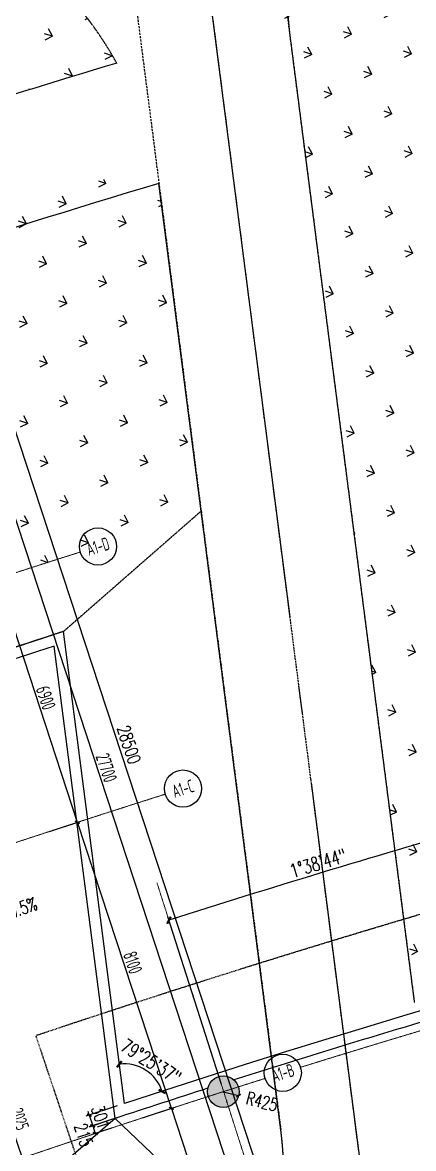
# Model space of a CAD drawing. Header units: millimetres. Extents: x -167 to 12027559, y -6694179 to 6449.
# Drawn here: x 11683999 to 11694520, y -6416026 to -6385738 of the extents above; entities that cross this region are included whole.
import ezdxf
from ezdxf.enums import TextEntityAlignment as Align

# ---------------------------------------------------------------- set-up
doc = ezdxf.new("R2010")
doc.units = ezdxf.units.MM
doc.header["$LTSCALE"] = 10
for name, pattern in [('A1-RG-AXIS$0$CENTER', [50.8, 31.75, -6.35, 6.35, -6.35]), ('A1-RI-F1$0$442 Site - Ground$0$HIDDEN2', [0.1875, 0.125, -0.0625]), ('A1-RI-F1$0$CENTER2', [1.125, 0.75, -0.125, 0.125, -0.125]), ('A1-RI-F1$0$HIDDEN', [0.375, 0.25, -0.125]), ('A1-RI-F1$0$SJX', [9, 6, -3]), ('A1-RI-F1$0$ZXX0', [15, 10, -2.5, 0, -2.5]), ('A1-RI-F1$0$ZXX1000', [18, 15, -1.25, 0.5, -1.25])]:
    doc.linetypes.add(name, pattern=pattern)
for name, color, linetype in [('A1-RD-1F$0$A-DIMS-1：100', 1, 'Continuous'), ('A1-RG-AXIS$0$A-COLU-HATH', 8, 'Continuous'), ('A1-RG-AXIS$0$A-COLUMN', 7, 'Continuous'), ('A1-RG-AXIS$0$A-DETL-PEN0', 247, 'Continuous'), ('A1-RG-AXIS$0$A-DIMS-100', 1, 'Continuous'), ('A1-RG-AXIS$0$A-SYMB-NAME', 13, 'Continuous'), ('A1-RG-AXIS$0$A2-RG-AXIS-150$0$A-DIMS-100', 1, 'Continuous'), ('A1-RI-F1$0$442 Site - clean$0$mry-green area hatch', 76, 'Continuous'), ('A1-RI-F1$0$442 Site - clean$0$mry-roads', 2, 'Continuous'), ('A1-RI-F1$0$442 Site - Ground$0$mry-overhead', 253, 'A1-RI-F1$0$442 Site - Ground$0$HIDDEN2'), ('A1-RI-F1$0$A-DIMS-1：100', 1, 'Continuous'), ('A1-RI-F1$0$A-EVAC1', 5, 'Continuous'), ('A1-RI-F1$0$A-STRS-TREA', 50, 'Continuous'), ('A1-RI-F1$0$A-SYMB-NAME', 4, 'Continuous'), ('A1-RI-F1$0$A-SYMB-STRS', 1, 'Continuous'), ('A1-RI-F1$0$A2-RG-AXIS-150$0$A-DIMS-100', 1, 'Continuous'), ('A1-RI-F1$0$G-ACCS', 7, 'Continuous'), ('A1-RI-F1$0$道路中线_KY2', 7, 'Continuous'), ('A1-RI-F1$0$道路中线_中科路', 7, 'Continuous'), ('A1-RI-F1$0$道路中线_内部道路', 3, 'A1-RI-F1$0$CENTER2')]:
    doc.layers.add(name, color=color, linetype=linetype)
doc.layers.add('A1-RG-AXIS$0$A-GRID', color=1, linetype='A1-RG-AXIS$0$CENTER', lineweight=9)
doc.layers.add('A1-RI-F1$0$车行道边线', color=5, linetype='A1-RI-F1$0$SJX', lineweight=40)
doc.styles.add('A1-RD-1F$0$XD2008', font='xd-hzs.shx', dxfattribs={"width": 0.7, "bigfont": 'xd-hztxt.shx'})
doc.styles.add('A1-RG-AXIS$0$A1-RG-AXIS$0$XD2008', font='xd-hzs.shx', dxfattribs={"width": 0.7, "bigfont": 'xd-hztxt.shx'})
doc.styles.add('A1-RG-AXIS$0$A2-RG-AXIS-150$0$XD2008', font='romans.shx', dxfattribs={"width": 0.7})
doc.styles.add('A1-RG-AXIS$0$XD2008', font='xd-hzs.shx', dxfattribs={"width": 0.7, "bigfont": 'xd-hztxt.shx'})
doc.styles.add('A1-RI-F1$0$A2-RG-AXIS-150$0$XD2008', font='romans.shx', dxfattribs={"width": 0.7})
doc.styles.add('A1-RI-F1$0$XD2008', font='txt.shx', dxfattribs={"width": 0.7, "bigfont": 'xd-hztxt.shx'})
doc.dimstyles.new('A1-RD-1F$0$XD100$0', dxfattribs={"dimscale": 100, "dimtxt": 3.5, "dimasz": 2, "dimexe": 1, "dimexo": 2, "dimgap": 1, "dimtad": 1, "dimdec": 0, "dimdsep": 46, "dimtxsty": 'A1-RD-1F$0$XD2008', "dimblk": 'A1-RD-1F$0$_ArchTick', "dimblk1": 'A1-RD-1F$0$_ArchTick', "dimblk2": 'A1-RD-1F$0$_ArchTick', "dimsah": 1, "dimcen": 2.5, "dimclrd": 1, "dimclre": 1, "dimclrt": 4, "dimaunit": 1, "dimadec": 0, "dimazin": 0, "dimtfac": 1, "dimtdec": 0, "dimtix": 1, "dimtmove": 2, "dimatfit": 3, "dimfxl": 0, "dimtolj": 1, "dimtzin": 0, "dimarcsym": 0})
doc.dimstyles.new('A1-RG-AXIS$0$A2-RG-AXIS-150$0$XD100', dxfattribs={"dimscale": 100, "dimtxt": 5.5, "dimasz": 1.5, "dimexe": 1, "dimexo": 2, "dimgap": 0.5, "dimtad": 1, "dimdec": 0, "dimdsep": 46, "dimtxsty": 'A1-RG-AXIS$0$A2-RG-AXIS-150$0$XD2008', "dimblk": 'A1-RG-AXIS$0$A2-RG-AXIS-150$0$_ArchTick', "dimcen": 2.5, "dimclrt": 4, "dimaunit": 1, "dimadec": 3, "dimazin": 0, "dimtfac": 1, "dimtdec": 0, "dimtix": 1, "dimtmove": 0, "dimatfit": 3, "dimfxl": 0, "dimtolj": 1, "dimtzin": 0, "dimarcsym": 0})
doc.dimstyles.new('A1-RG-AXIS$0$XD100$0', dxfattribs={"dimscale": 100, "dimtxt": 5.5, "dimasz": 1, "dimexe": 1, "dimexo": 2, "dimgap": 0.5, "dimtad": 1, "dimdec": 0, "dimdsep": 46, "dimtxsty": 'A1-RG-AXIS$0$XD2008', "dimblk": 'A1-RG-AXIS$0$_ArchTick', "dimblk1": 'A1-RG-AXIS$0$_ArchTick', "dimblk2": 'A1-RG-AXIS$0$_ArchTick', "dimsah": 1, "dimcen": 2.5, "dimclrt": 4, "dimazin": 0, "dimtfac": 1, "dimtdec": 0, "dimtix": 1, "dimtmove": 0, "dimatfit": 3, "dimfxl": 0, "dimtolj": 1, "dimtzin": 0, "dimarcsym": 0})
doc.dimstyles.new('A1-RI-F1$0$A2-RG-AXIS-150$0$XD100', dxfattribs={"dimscale": 100, "dimtxt": 5.5, "dimasz": 1.5, "dimexe": 1, "dimexo": 2, "dimgap": 0.5, "dimtad": 1, "dimdec": 0, "dimdsep": 46, "dimtxsty": 'A1-RI-F1$0$A2-RG-AXIS-150$0$XD2008', "dimblk": 'A1-RI-F1$0$A2-RG-AXIS-150$0$_ArchTick', "dimcen": 2.5, "dimclrt": 4, "dimaunit": 1, "dimadec": 3, "dimazin": 0, "dimtfac": 1, "dimtdec": 0, "dimtix": 1, "dimtmove": 0, "dimatfit": 3, "dimfxl": 0, "dimtolj": 1, "dimtzin": 0, "dimarcsym": 0})
doc.dimstyles.new('A1-RI-F1$0$XD100', dxfattribs={"dimscale": 100, "dimtxt": 3.5, "dimasz": 1, "dimexe": 1, "dimexo": 2, "dimgap": 1, "dimtad": 1, "dimdec": 0, "dimdsep": 46, "dimtxsty": 'A1-RI-F1$0$XD2008', "dimblk": 'A1-RI-F1$0$_ArchTick', "dimcen": 2.5, "dimclrd": 1, "dimclre": 1, "dimclrt": 4, "dimaunit": 1, "dimadec": 0, "dimazin": 0, "dimtfac": 1, "dimtdec": 0, "dimtix": 1, "dimtmove": 2, "dimatfit": 3, "dimfxl": 0, "dimtolj": 1, "dimtzin": 0, "dimarcsym": 0})
doc.dimstyles.new('A1-RI-F1$0$XD100$0', dxfattribs={"dimscale": 100, "dimtxt": 3.5, "dimasz": 2, "dimexe": 1, "dimexo": 2, "dimgap": 1, "dimtad": 1, "dimdec": 0, "dimdsep": 46, "dimtxsty": 'A1-RI-F1$0$XD2008', "dimblk1": 'A1-RI-F1$0$_ArchTick', "dimblk2": 'A1-RI-F1$0$_ArchTick', "dimsah": 1, "dimcen": 2.5, "dimclrd": 1, "dimclre": 1, "dimclrt": 4, "dimaunit": 1, "dimadec": 0, "dimazin": 0, "dimtfac": 1, "dimtdec": 0, "dimtix": 1, "dimtmove": 2, "dimatfit": 3, "dimfxl": 0, "dimtolj": 1, "dimtzin": 0, "dimarcsym": 0})
pattern_1 = [(161.94682, (-11520186.1, 6499236.26), (-1069.71302, -543.795965), [225, -1472.05628]), (116.94682, (-11520186.1, 6499236.3), (-1069.71302, -543.79596), [225, -975]), (206.94682, (-11520186.1, 6499236.3), (543.79596, -1069.71302), [225, -975])]

# ---------------------------------------------------------------- blocks, each defined once
blk = doc.blocks.new('A1-RG-AXIS$0$_ArchTick')
at = {"color": 0, "linetype": 'ByBlock', "const_width": 0.4}
blk.add_lwpolyline([(-0.5, -0.5), (0.5, 0.5)], dxfattribs=at)
blk = doc.blocks.new('*D683')
at = {"layer": 'A1-RG-AXIS$0$A-DIMS-100', "color": 0, "lineweight": -2}
for p, q in [((11680096, -6393230), (11681807, -6392668)), ((11690356, -6419016), (11681712, -6392699)), ((11688740, -6419547), (11690451, -6418985))]:
    blk.add_line(p, q, dxfattribs=at)
at = {"layer": 'Defpoints', "color": 0}
for p in [(11681712, -6392699), (11679906, -6393293), (11688550, -6419609)]:
    blk.add_point(p, dxfattribs=at)
at = {"layer": 'A1-RG-AXIS$0$A-DIMS-100', "color": 0, "lineweight": -2, "xscale": 100, "yscale": 100, "zscale": 100}
for p, rotation in [((11681712, -6392699), 108.182712823025), ((11690356, -6419016), 288.182712823025)]:
    blk.add_blockref('A1-RG-AXIS$0$_ArchTick', p, dxfattribs=dict(at, rotation=rotation))
at = {"layer": 'A1-RG-AXIS$0$A-DIMS-100', "color": 4, "insert": (11686260, -6405784), "char_height": 375, "attachment_point": 5, "rotation": 288.1827, "style": 'A1-RG-AXIS$0$XD2008'}
blk.add_mtext('\\A1;27700', dxfattribs=at)
blk = doc.blocks.new('*D684')
at = {"layer": 'A1-RG-AXIS$0$A-DIMS-100', "color": 0, "lineweight": -2}
for p, q in [((11683172, -6400747), (11683229, -6400729)), ((11685477, -6407253), (11683324, -6400698)), ((11685305, -6407309), (11685382, -6407284))]:
    blk.add_line(p, q, dxfattribs=at)
at = {"layer": 'Defpoints', "color": 0}
for p in [(11683324, -6400698), (11683362, -6400685), (11685495, -6407247)]:
    blk.add_point(p, dxfattribs=at)
at = {"layer": 'A1-RG-AXIS$0$A-DIMS-100', "color": 0, "lineweight": -2, "xscale": 100, "yscale": 100, "zscale": 100}
for p, rotation in [((11683324, -6400698), 108.1827128230255), ((11685477, -6407253), 288.1827128230256)]:
    blk.add_blockref('A1-RG-AXIS$0$_ArchTick', p, dxfattribs=dict(at, rotation=rotation))
at = {"layer": 'A1-RG-AXIS$0$A-DIMS-100', "color": 4, "insert": (11684626, -6403901), "char_height": 375, "attachment_point": 5, "rotation": 288.1827, "style": 'A1-RG-AXIS$0$XD2008'}
blk.add_mtext('\\A1;6900', dxfattribs=at)
blk = doc.blocks.new('*D685')
at = {"layer": 'A1-RG-AXIS$0$A-DIMS-100', "color": 0, "lineweight": -2}
for p, q in [((11684723, -6407499), (11685571, -6407220)), ((11688005, -6414946), (11685476, -6407251)), ((11687252, -6415194), (11688100, -6414915))]:
    blk.add_line(p, q, dxfattribs=at)
at = {"layer": 'Defpoints', "color": 0}
for p in [(11685476, -6407251), (11684533, -6407561), (11687062, -6415256)]:
    blk.add_point(p, dxfattribs=at)
at = {"layer": 'A1-RG-AXIS$0$A-DIMS-100', "color": 0, "lineweight": -2, "xscale": 100, "yscale": 100, "zscale": 100}
for p, rotation in [((11685476, -6407251), 108.1934151448586), ((11688005, -6414946), 288.1934151448585)]:
    blk.add_blockref('A1-RG-AXIS$0$_ArchTick', p, dxfattribs=dict(at, rotation=rotation))
at = {"layer": 'A1-RG-AXIS$0$A-DIMS-100', "color": 4, "insert": (11686966, -6411025), "char_height": 375, "attachment_point": 5, "rotation": 288.1934, "style": 'A1-RG-AXIS$0$XD2008'}
blk.add_mtext('\\A1;8100', dxfattribs=at)
blk = doc.blocks.new('*D700')
at = {"layer": 'A1-RG-AXIS$0$A-DIMS-100', "color": 0, "lineweight": -2}
for p, q in [((11687442, -6415132), (11688101, -6414916)), ((11688005, -6414947), (11689439, -6419318)), ((11688876, -6419503), (11689534, -6419287))]:
    blk.add_line(p, q, dxfattribs=at)
at = {"layer": 'Defpoints', "color": 0}
for p in [(11687252, -6415194), (11688686, -6419565), (11689439, -6419318)]:
    blk.add_point(p, dxfattribs=at)
at = {"layer": 'A1-RG-AXIS$0$A-DIMS-100', "color": 0, "lineweight": -2, "xscale": 100, "yscale": 100, "zscale": 100}
for p, rotation in [((11688005, -6414947), 108.1543853283377), ((11689439, -6419318), 288.1543853283377)]:
    blk.add_blockref('A1-RG-AXIS$0$_ArchTick', p, dxfattribs=dict(at, rotation=rotation))
at = {"layer": 'A1-RG-AXIS$0$A-DIMS-100', "color": 4, "insert": (11688948, -6417058), "char_height": 375, "attachment_point": 5, "rotation": 288.1544, "style": 'A1-RG-AXIS$0$XD2008'}
blk.add_mtext('\\A1;4600', dxfattribs=at)
blk = doc.blocks.new('A1-RG-AXIS$0$A2-RG-AXIS-150$0$_ArchTick')
at = {"color": 0, "linetype": 'ByBlock', "const_width": 0.4}
blk.add_lwpolyline([(-0.5, -0.5), (0.5, 0.5)], dxfattribs=at)
blk = doc.blocks.new('*D757')
at = {"layer": 'A1-RG-AXIS$0$A2-RG-AXIS-150$0$A-DIMS-100', "color": 0, "lineweight": -2, "ltscale": 3}
for p, q in [((11697423, -6411854), (11696112, -6407301)), ((11689350, -6414305), (11687909, -6409792))]:
    blk.add_line(p, q, dxfattribs=at)
blk.add_arc((11778730, -6694179), 298438, 106.06589, 107.71131, dxfattribs=at)
at = {"layer": 'Defpoints', "color": 0, "ltscale": 3}
for p in [(11693399, -6408201), (11697479, -6412046), (11689411, -6414495), (11778730, -6694179)]:
    blk.add_point(p, dxfattribs=at)
at = {"layer": 'A1-RG-AXIS$0$A2-RG-AXIS-150$0$A-DIMS-100', "color": 0, "lineweight": -2, "ltscale": 3, "xscale": 150, "yscale": 150, "zscale": 150}
for p, rotation in [((11696140, -6407397), 16.06589323007349), ((11687939, -6409887), 197.7113142222303)]:
    blk.add_blockref('A1-RG-AXIS$0$A2-RG-AXIS-150$0$_ArchTick', p, dxfattribs=dict(at, rotation=rotation))
at = {"layer": 'A1-RG-AXIS$0$A2-RG-AXIS-150$0$A-DIMS-100', "color": 4, "ltscale": 3, "insert": (11691951, -6408351), "char_height": 375, "attachment_point": 5, "rotation": 16.8886, "style": 'A1-RG-AXIS$0$A2-RG-AXIS-150$0$XD2008'}
blk.add_mtext('\\A1;1°38\'44"', dxfattribs=at)
blk = doc.blocks.new('A1-RG-AXIS$0$A1zhouhao')
at = {"color": 13}
blk.add_circle((11937809, -6402822), 500, dxfattribs=at)
at = {"style": 'A1-RG-AXIS$0$A1-RG-AXIS$0$XD2008', "width": 0.7}
blk.add_attdef('GRID', text='', height=500, dxfattribs=at).set_placement((11937809, -6402822), align=Align.MIDDLE)
blk = doc.blocks.new('A1-RI-F1$0$_ArchTick')
at = {"color": 0, "linetype": 'ByBlock', "const_width": 0.4}
blk.add_lwpolyline([(-0.5, -0.5), (0.5, 0.5)], dxfattribs=at)
blk = doc.blocks.new('*D133')
at = {"layer": 'A1-RI-F1$0$A-DIMS-1：100', "color": 1, "linetype": 'ByBlock', "lineweight": -2}
for p, q in [((11679737, -6392507), (11682247, -6391681)), ((11682152, -6391712), (11691055, -6418786)), ((11688640, -6419580), (11691150, -6418754))]:
    blk.add_line(p, q, dxfattribs=at)
at = {"layer": 'Defpoints', "color": 0, "linetype": 'ByBlock'}
for p in [(11679547, -6392569), (11691055, -6418786), (11688450, -6419642)]:
    blk.add_point(p, dxfattribs=at)
at = {"layer": 'A1-RI-F1$0$A-DIMS-1：100', "color": 1, "linetype": 'ByBlock', "lineweight": -2, "xscale": 100, "yscale": 100, "zscale": 100}
for p, rotation in [((11682152, -6391712), 108.2035673494226), ((11691055, -6418786), 288.2035673494226)]:
    blk.add_blockref('A1-RI-F1$0$_ArchTick', p, dxfattribs=dict(at, rotation=rotation))
at = {"layer": 'A1-RI-F1$0$A-DIMS-1：100', "color": 4, "linetype": 'ByBlock', "insert": (11686865, -6405163), "char_height": 350, "attachment_point": 5, "rotation": 288.2036, "style": 'A1-RI-F1$0$XD2008'}
blk.add_mtext('\\A1;28500', dxfattribs=at)
blk = doc.blocks.new('A1-RD-1F$0$_ArchTick')
at = {"color": 0, "linetype": 'ByBlock', "const_width": 0.4}
blk.add_lwpolyline([(-0.5, -0.5), (0.5, 0.5)], dxfattribs=at)
blk = doc.blocks.new('*D832')
at = {"layer": 'A1-RD-1F$0$A-DIMS-1：100', "color": 1, "linetype": 'ByBlock', "lineweight": -2}
for p, q in [((11683032, -6414473), (11683432, -6414335)), ((11683995, -6416283), (11683338, -6414368)), ((11683690, -6416388), (11684090, -6416251))]:
    blk.add_line(p, q, dxfattribs=at)
at = {"layer": 'Defpoints', "color": 0, "linetype": 'ByBlock'}
for p in [(11683338, -6414368), (11682843, -6414538), (11683500, -6416453)]:
    blk.add_point(p, dxfattribs=at)
at = {"layer": 'A1-RD-1F$0$A-DIMS-1：100', "color": 1, "linetype": 'ByBlock', "lineweight": -2, "xscale": 100, "yscale": 100, "zscale": 100}
for p, rotation in [((11683338, -6414368), 108.9456767238469), ((11683995, -6416283), 288.9456767238469)]:
    blk.add_blockref('A1-RD-1F$0$_ArchTick', p, dxfattribs=dict(at, rotation=rotation))
at = {"layer": 'A1-RD-1F$0$A-DIMS-1：100', "color": 4, "linetype": 'ByBlock', "insert": (11683926, -6415236), "char_height": 350, "attachment_point": 5, "rotation": 288.9457, "style": 'A1-RD-1F$0$XD2008'}
blk.add_mtext('\\A1;2025', dxfattribs=at)
blk = doc.blocks.new('*D499')
at = {"layer": 'A1-RI-F1$0$A-DIMS-1：100', "color": 1, "linetype": 'ByBlock', "lineweight": -2}
for p, q in [((11686299, -6415282), (11685795, -6415449)), ((11686366, -6415486), (11685863, -6415653)), ((11685890, -6415417), (11685958, -6415621))]:
    blk.add_line(p, q, dxfattribs=at)
at = {"layer": 'Defpoints', "color": 0, "linetype": 'ByBlock'}
for p in [(11686489, -6415219), (11685958, -6415621), (11686556, -6415423)]:
    blk.add_point(p, dxfattribs=at)
at = {"layer": 'A1-RI-F1$0$A-DIMS-1：100', "color": 1, "linetype": 'ByBlock', "lineweight": -2, "xscale": 100, "yscale": 100, "zscale": 100}
for p, rotation in [((11685890, -6415417), 108.2974253357043), ((11685958, -6415621), 288.2974253357043)]:
    blk.add_blockref('A1-RI-F1$0$_ArchTick', p, dxfattribs=dict(at, rotation=rotation))
at = {"layer": 'A1-RI-F1$0$A-DIMS-1：100', "color": 4, "linetype": 'ByBlock', "insert": (11685643, -6415666), "char_height": 350, "attachment_point": 5, "rotation": 288.2974, "style": 'A1-RI-F1$0$XD2008'}
blk.add_mtext('\\A1;215', dxfattribs=at)
blk = doc.blocks.new('*D500')
at = {"layer": 'A1-RI-F1$0$A-DIMS-1：100', "color": 1, "linetype": 'ByBlock', "lineweight": -2}
for p, q in [((11686550, -6414882), (11685701, -6415161)), ((11685796, -6415130), (11685765, -6415035)), ((11686644, -6415168), (11685795, -6415447)), ((11685796, -6415130), (11685890, -6415416)), ((11685890, -6415416), (11685921, -6415511))]:
    blk.add_line(p, q, dxfattribs=at)
at = {"layer": 'Defpoints', "color": 0, "linetype": 'ByBlock'}
for p in [(11686740, -6414820), (11686834, -6415106), (11685890, -6415416)]:
    blk.add_point(p, dxfattribs=at)
at = {"layer": 'A1-RI-F1$0$A-DIMS-1：100', "color": 1, "linetype": 'ByBlock', "lineweight": -2, "xscale": 100, "yscale": 100, "zscale": 100}
for p, rotation in [((11685796, -6415130), 288.1608549490084), ((11685890, -6415416), 108.1608549490084)]:
    blk.add_blockref('A1-RI-F1$0$_ArchTick', p, dxfattribs=dict(at, rotation=rotation))
at = {"layer": 'A1-RI-F1$0$A-DIMS-1：100', "color": 4, "linetype": 'ByBlock', "insert": (11686104, -6415187), "char_height": 350, "attachment_point": 5, "rotation": 288.1609, "style": 'A1-RI-F1$0$XD2008'}
blk.add_mtext('\\A1;301', dxfattribs=at)
blk = doc.blocks.new('A1-RI-F1$0$A2-RG-AXIS-150$0$_ArchTick')
at = {"color": 0, "linetype": 'ByBlock', "const_width": 0.4}
blk.add_lwpolyline([(-0.5, -0.5), (0.5, 0.5)], dxfattribs=at)
blk = doc.blocks.new('*D501')
at = {"layer": 'A1-RI-F1$0$A2-RG-AXIS-150$0$A-DIMS-100', "color": 0, "lineweight": -2, "ltscale": 3}
blk.add_arc((11686740, -6414821), 1069, 17.9102, 97.3373, dxfattribs=at)
at = {"layer": 'Defpoints', "color": 0, "ltscale": 3}
for p in [(11686417, -6412311), (11687504, -6414073), (11689462, -6413941), (11686740, -6414821), (11686740, -6414821)]:
    blk.add_point(p, dxfattribs=at)
at = {"layer": 'A1-RI-F1$0$A2-RG-AXIS-150$0$A-DIMS-100', "color": 0, "lineweight": -2, "ltscale": 3, "xscale": 150, "yscale": 150, "zscale": 150}
for p, rotation in [((11686604, -6413760), 187.3372614309197), ((11687757, -6414492), 287.9102257446152)]:
    blk.add_blockref('A1-RI-F1$0$A2-RG-AXIS-150$0$_ArchTick', p, dxfattribs=dict(at, rotation=rotation))
at = {"layer": 'A1-RI-F1$0$A2-RG-AXIS-150$0$A-DIMS-100', "color": 4, "ltscale": 3, "insert": (11687459, -6413687), "char_height": 375, "attachment_point": 5, "rotation": 327.6237, "style": 'A1-RI-F1$0$A2-RG-AXIS-150$0$XD2008'}
blk.add_mtext('\\A1;79°25\'37"', dxfattribs=at)
blk = doc.blocks.new('*D505')
at = {"layer": 'A1-RI-F1$0$A-DIMS-1：100', "color": 1, "linetype": 'ByBlock', "lineweight": -2}
blk.add_line((11689402, -6414499), (11689813, -6414604), dxfattribs=at)
at = {"layer": 'Defpoints', "color": 0, "linetype": 'ByBlock'}
for p in [(11689402, -6414499), (11689813, -6414604)]:
    blk.add_point(p, dxfattribs=at)
at = {"layer": 'A1-RI-F1$0$A-DIMS-1：100', "color": 1, "linetype": 'ByBlock', "lineweight": -2, "xscale": 100, "yscale": 100, "zscale": 100, "rotation": 345.621879179765}
blk.add_blockref('A1-RI-F1$0$_ArchTick', (11689813, -6414604), dxfattribs=at)
at = {"layer": 'A1-RI-F1$0$A-DIMS-1：100', "color": 4, "linetype": 'ByBlock', "insert": (11690442, -6414765), "char_height": 350, "attachment_point": 5, "rotation": 345.6219, "style": 'A1-RI-F1$0$XD2008'}
blk.add_mtext('\\A1;R425', dxfattribs=at)
blk = doc.blocks.new('A1-RI-F1$0$A1RUODIANJIAN')
at = {"layer": 'A1-RI-F1$0$A-SYMB-NAME', "linetype": 'ByBlock', "style": 'A1-RI-F1$0$XD2008', "width": 0.7}
blk.add_attdef('A1RUODIANJIAN', (11587156, -6438427), '', height=350, dxfattribs=at)
blk = doc.blocks.new('A1-RI-F1$0$A$C6B365CFD')
at = {"layer": 'A1-RI-F1$0$442 Site - clean$0$mry-green area hatch'}
h = blk.add_hatch(dxfattribs=at)
h.set_pattern_fill('GRASS', color=256, scale=1200, angle=71.9468, style=0)
h.set_pattern_definition(pattern_1)
edge = h.paths.add_edge_path()
edge.add_arc((186331, 121643), 10000, 16.568, 90)
edge.add_arc((225616, -127974), 262572, 98.60461, 104.36008)
edge.add_arc((163098, 116474), 10257, 104.7066, 195.9766)
edge.add_line((153237, 113650), (156002, 92182))
edge.add_arc((167903, 93714), 12000, 187.3373, 200.1736)
edge.add_arc((240588, -192829), 294618, 97.31623, 106.55533, ccw=False)
edge.add_arc((191095, 98617), 12000, 3.6979, 16.568)
edge.add_line((202597, 102038), (195916, 124494))
h = blk.add_hatch(dxfattribs=at)
h.set_pattern_fill('GRASS', color=256, scale=1200, angle=71.9468, style=0)
h.set_pattern_definition(pattern_1)
edge = h.paths.add_edge_path()
edge.add_arc((139560, 109825), 10075, 36.228, 112.7492, ccw=False)
edge.add_line((147688, 115779), (148343, 114755))
edge.add_arc((240588, -192829), 321118, 106.69417, 108.57436)
edge.add_line((138301, 111562), (135664, 119116))
edge.add_line((135664, 119116), (135664, 119116))
h = blk.add_hatch(dxfattribs=at)
h.set_pattern_fill('GRASS', color=256, scale=1200, angle=71.9468, style=0)
h.set_pattern_definition([(161.94682, (-11538107.3, 6501587.2), (-1069.71302, -543.795965), [225, -1472.05628]), (116.94682, (-11538107.3, 6501587.2), (-1069.71302, -543.79596), [225, -975]), (206.94682, (-11538107.3, 6501587.2), (543.79596, -1069.71302), [225, -975])])
h.paths.add_polyline_path([(149835, 108751), (149524, 111167, 0.022042), (149373, 112036, 0.011189), (135789, 107630), (139120, 98149), (138410, 97900), (138799, 96793), (142505, 98095), (141938, 99774), (150614, 102703)])
at = {"layer": 'A1-RI-F1$0$442 Site - clean$0$mry-roads', "linetype": 'A1-RI-F1$0$HIDDEN'}
blk.add_line((153010, 115418), (156323, 89686), dxfattribs=at)
at = {"layer": 'A1-RI-F1$0$442 Site - clean$0$mry-roads'}
blk.add_lwpolyline([(150614, 102703), (149478, 111520)], dxfattribs=at)
at = {"layer": 'A1-RI-F1$0$442 Site - clean$0$mry-roads', "linetype": 'A1-RI-F1$0$HIDDEN'}
for points in [[(150614, 102703), (146912, 99466), (142529, 98024), (139446, 96966), (139040, 98121), (139040, 98121), (135883, 107107)], [(152757, 86059), (150614, 102703)]]:
    blk.add_lwpolyline(points, dxfattribs=at)
for centre, start, end in [((162928, 116695), 104.0849, 187.3373), ((139606, 109890), 29.1066, 108.4479), ((166241, 90963), 187.3373, 188.4754), ((142838, 84789), 289.4093, 7.3373)]:
    blk.add_arc(centre, 10000, start, end, dxfattribs=at)
at = {"layer": 'A1-RI-F1$0$442 Site - clean$0$mry-roads'}
for centre, radius, start, end in [((240588, -192829), 321118, 106.69417, 108.57436), ((241010, -193630), 318582, 106.69697, 109.26788)]:
    blk.add_arc(centre, radius, start, end, dxfattribs=at)
at = {"layer": 'A1-RI-F1$0$车行道边线', "linetype": 'A1-RI-F1$0$SJX', "lineweight": -3}
for p, q in [((144658, 148956), (152756, 86066)), ((148691, 148956), (156330, 89634))]:
    blk.add_line(p, q, dxfattribs=at)
blk.add_arc((142838, 84789), 10000, 289.4093, 7.3373, dxfattribs=at)
at = {"layer": 'A1-RI-F1$0$道路中线_KY2', "color": 1, "linetype": 'A1-RI-F1$0$ZXX0', "ltscale": 0.5}
blk.add_line((146674, 148956), (156325, 74011), dxfattribs=at)
at = {"layer": 'A1-RI-F1$0$道路中线_中科路', "color": 6, "linetype": 'A1-RI-F1$0$ZXX1000', "ltscale": 150}
blk.add_line((146674, 148956), (156325, 74011), dxfattribs=at)
at = {"layer": 'A1-RI-F1$0$道路中线_内部道路', "ltscale": 10}
blk.add_arc((240588, -192829), 331118, 95.27413, 136.56334, dxfattribs=at)
blk = doc.blocks.new('A1-RG-AXIS')
at = {"layer": 'A1-RG-AXIS$0$A-COLU-HATH', "linetype": 'ByBlock'}
h = blk.add_hatch(color=256, dxfattribs=at)
edge = h.paths.add_edge_path()
edge.add_arc((11689401.7, -6414498.6), 425, 0, 360)
edge = h.paths.add_edge_path()
edge.add_arc((11705613.5, -6409829.1), 425, 0, 360)
edge = h.paths.add_edge_path()
edge.add_arc((11697478.8, -6412045.9), 425, 0, 360)
edge = h.paths.add_edge_path()
edge.add_arc((11722057, -6406100.7), 425, 0, 360)
edge = h.paths.add_edge_path()
edge.add_arc((11713808.4, -6407846.8), 425, 0, 360)
edge = h.paths.add_edge_path()
edge.add_arc((11738687.4, -6403322.3), 425, 0, 360)
edge = h.paths.add_edge_path()
edge.add_arc((11730352.2, -6404592.1), 425, 0, 360)
edge = h.paths.add_edge_path()
edge.add_arc((11755449.9, -6401503.2), 425, 0, 360)
edge = h.paths.add_edge_path()
edge.add_arc((11747055.6, -6402292.4), 425, 0, 360)
at = {"layer": 'A1-RG-AXIS$0$A-COLUMN'}
blk.add_circle((11689401.7, -6414498.6), 425, dxfattribs=at)
at = {"layer": 'A1-RG-AXIS$0$A-DETL-PEN0', "linetype": 'A1-RG-AXIS$0$CENTER'}
for centre, radius, start, end in [((11778731.3, -6694179.4), 296300.2, 107.709523, 107.71339), ((11689410.4, -6414495.8), 300, 105.64774, 109.46818), ((11689410.4, -6414495.8), 250, 105.23476, 109.81967), ((11778731.2, -6694179.1), 293599.9, 107.709505, 107.713408), ((11689410.4, -6414495.8), 250, 285.60325, 290.18816), ((11689410.4, -6414495.8), 300, 285.95474, 289.77518)]:
    blk.add_arc(centre, radius, start, end, dxfattribs=at)
at = {"layer": 'A1-RG-AXIS$0$A-GRID', "ltscale": 0.05}
blk.add_line((11687617.4, -6408878.6), (11692302.5, -6423548.9), dxfattribs=at)
for points in [[(11759163.7, -6401231.5, 0.0588264), (11691481.1, -6413842.7, 0.0588264)], [(11759426.3, -6405824.2, 0.0587072), (11692937.2, -6418207.1, 0.0587072)], [(11690526.8, -6414141.5, 0.1045274), (11584753.6, -6473784.9)]]:
    blk.add_lwpolyline(points, format="xyb", dxfattribs=at)
at = {"layer": 'A1-RG-AXIS$0$A-GRID', "linetype": 'A1-RG-AXIS$0$CENTER', "ltscale": 0.05}
blk.add_arc((11778731.9, -6694178.6), 308600, 107.574373, 131.323037, dxfattribs=at)
at = {"layer": 'A1-RG-AXIS$0$A-GRID', "ltscale": 0.05}
blk.add_arc((11778731.9, -6694178.6), 301700, 107.53359, 131.336201, dxfattribs=at)
at = {"layer": 'A1-RG-AXIS$0$A-SYMB-NAME', "linetype": 'ByBlock'}
ref = blk.add_blockref('A1-RG-AXIS$0$A1zhouhao', (-1625844, -3889562.6), dxfattribs=dict(at, rotation=17.52772952663235))
ref.add_attrib('GRID', 'A1-D', dxfattribs={"layer": '0', "color": 4, "height": 350, "rotation": 17.52773, "style": 'A1-RG-AXIS$0$A1-RG-AXIS$0$XD2008', "width": 0.7}).set_placement((11686029.2, -6399831.6), align=Align.MIDDLE)
ref = blk.add_blockref('A1-RG-AXIS$0$A1zhouhao', (-1625887.3, -3908468.8), dxfattribs=dict(at, rotation=17.58106728933692))
ref.add_attrib('GRID', 'A1-C', dxfattribs={"layer": '0', "color": 4, "height": 350, "rotation": 17.58107, "style": 'A1-RG-AXIS$0$A1-RG-AXIS$0$XD2008', "width": 0.7}).set_placement((11688317, -6406344.4), align=Align.MIDDLE)
ref = blk.add_blockref('A1-RG-AXIS$0$A1zhouhao', (-1621059.3, -3904726.4), dxfattribs=dict(at, rotation=17.53205314611568))
ref.add_attrib('GRID', 'A1-B', dxfattribs={"layer": '0', "color": 4, "height": 350, "rotation": 17.53205, "style": 'A1-RG-AXIS$0$A1-RG-AXIS$0$XD2008', "width": 0.7}).set_placement((11691003.3, -6413990.9), align=Align.MIDDLE)
at = {"layer": 'A1-RG-AXIS$0$A-DIMS-100'}
for p1, p2, distance, picture, middle in [((11688550, -6419609.5), (11679906.2, -6393292.6), -1900.9, '*D683', (11686259.7, -6405783.8)), ((11687062.4, -6415256.3), (11684533.4, -6407561.2), -992.5, '*D685', (11686966.4, -6411024.7)), ((11687252.5, -6415193.8), (11688685.7, -6419564.9), 792.5, '*D700', (11688947.8, -6417058.5))]:
    dim = blk.add_aligned_dim(p1=p1, p2=p2, distance=distance, dimstyle='A1-RG-AXIS$0$XD100$0', override={"dimtxt": 3.75}, dxfattribs=at)
    dim.commit()
    dim.dimension.update_dxf_attribs({"geometry": picture, "text_midpoint": middle})
dim = blk.add_linear_dim(base=(11683323.7, -6400697.5), p1=(11685494.7, -6407247.1), p2=(11683362.4, -6400684.8), angle=288.18271, dimstyle='A1-RG-AXIS$0$XD100$0', override={"dimtxt": 3.75}, dxfattribs=at)
dim.commit()
dim.dimension.update_dxf_attribs({"geometry": '*D684', "text_midpoint": (11684625.9, -6403901.1)})
at = {"layer": 'A1-RG-AXIS$0$A2-RG-AXIS-150$0$A-DIMS-100', "ltscale": 3}
dim = blk.add_angular_dim_3p(base=(11693398.5, -6408200.8), center=(11778730.4, -6694178.9), p1=(11689411.1, -6414495.1), p2=(11697478.8, -6412045.7), dimstyle='A1-RG-AXIS$0$A2-RG-AXIS-150$0$XD100', override={"dimtxt": 3.75, "dimadec": 4}, dxfattribs=at)
dim.commit()
dim.dimension.update_dxf_attribs({"geometry": '*D757', "text_midpoint": (11691951.4, -6408351.1)})
blk = doc.blocks.new('A1-RD-1F')
at = {"layer": 'A1-RD-1F$0$A-DIMS-1：100', "color": 3, "linetype": 'ByBlock'}
dim = blk.add_aligned_dim(p1=(11683500.3, -6416453), p2=(11682842.9, -6414537.7), distance=-523, dimstyle='A1-RD-1F$0$XD100$0', override={"dimasz": 1}, dxfattribs=at)
dim.commit()
dim.dimension.update_dxf_attribs({"geometry": '*D832', "text_midpoint": (11683926.4, -6415236.2)})
blk = doc.blocks.new('A1-RI-F1')
at = {"layer": 'A1-RI-F1$0$442 Site - Ground$0$mry-overhead', "ltscale": 20}
blk.add_lwpolyline([(11758094.7, -6402408, 0.0075769), (11749262.8, -6403167.4), (11748849.8, -6399088.2, 0.055784), (11684355.1, -6412994.7), (11685659.4, -6416881.7, 0.0845607), (11599102.7, -6463333.3), (11592164.5, -6454413.7), (11594248, -6452806.9, 0.0000426), (11592636.5, -6450703.6, 0.0170342), (11576445.4, -6463980.2), (11589775.6, -6479462.5, -0.1641406), (11758553.3, -6408891.5, -0.1641406)], format="xyb", dxfattribs=at)
at = {"layer": 'A1-RI-F1$0$A-EVAC1'}
for q in [(11683857.4, -6417493.1), (11690451, -6418985.1)]:
    blk.add_line((11686488.8, -6415218.8), q, dxfattribs=at)
at = {"layer": 'A1-RI-F1$0$A-STRS-TREA'}
for p, q in [((11686739.9, -6414820), (11685104.4, -6402118.1)), ((11686488.8, -6415218.8), (11684852.9, -6402514.1))]:
    blk.add_line(p, q, dxfattribs=at)
for centre, radius, start, end in [((11778716.2, -6694101.9), 294037.4, 94.043837, 108.228331), ((11778764.9, -6694167.1), 306700, 107.781117, 109.252021), ((11778764.9, -6694167.1), 306400, 107.848509, 109.251917), ((11778731.9, -6694178.6), 288150, 94.045841, 129.400757), ((11778731.9, -6694178.6), 287850, 94.045841, 129.459087), ((11778716.2, -6694101.9), 293737.4, 106.138869, 107.643727), ((11778716.2, -6694101.9), 293737.4, 107.786669, 108.29919)]:
    blk.add_arc(centre, radius, start, end, dxfattribs=at)
at = {"layer": 'A1-RI-F1$0$A-SYMB-STRS'}
blk.add_lwpolyline([(11683306.5, -6410130.3, 0, 0, 0), (11684757.8, -6409653.6, 80, 0, 0), (11685042.8, -6409559.9, 0, 0, 0)], format="xyseb", dxfattribs=at)
at = {"linetype": 'ByBlock'}
blk.add_blockref('A1-RD-1F', (0, 0), dxfattribs=at)
at = {"color": 3, "linetype": 'ByBlock'}
blk.add_blockref('A1-RG-AXIS', (0, 0), dxfattribs=at)
at = {"layer": 'A1-RI-F1$0$A-SYMB-NAME', "linetype": 'ByBlock'}
ref = blk.add_blockref('A1-RI-F1$0$A1RUODIANJIAN', (3040084.5, -16460083.8), dxfattribs=dict(at, xscale=-1, rotation=200.2463448250209))
ref.add_attrib('A1RUODIANJIAN', 'i=0.5%', (11683366.6, -6409974.5), dxfattribs={"linetype": 'ByBlock', "height": 350, "rotation": 20.24634, "style": 'A1-RI-F1$0$XD2008', "width": 0.7})
at = {"layer": 'A1-RI-F1$0$G-ACCS', "linetype": 'ByBlock'}
blk.add_blockref('A1-RI-F1$0$A$C6B365CFD', (11538192.7, -6501584.3), dxfattribs=at)
at = {"layer": 'A1-RI-F1$0$A-DIMS-1：100', "linetype": 'ByBlock'}
for p1, p2, distance, picture, middle in [((11679546.9, -6392569), (11688450, -6419642.3), 2742.4, '*D133', (11686864.9, -6405163)), ((11686739.9, -6414820), (11686833.7, -6415105.8), -993.5, '*D500', (11686104.1, -6415186.9))]:
    dim = blk.add_aligned_dim(p1=p1, p2=p2, distance=distance, dimstyle='A1-RI-F1$0$XD100$0', override={"dimasz": 1, "dimadec": 2, "dimazin": 2}, dxfattribs=at)
    dim.commit()
    dim.dimension.update_dxf_attribs({"geometry": picture, "text_midpoint": middle})
dim = blk.add_radius_dim(center=(11689401.7, -6414498.6), mpoint=(11689813.4, -6414604.2), dimstyle='A1-RI-F1$0$XD100', override={"dimblk1": 'A1-RI-F1$0$_ArchTick', "dimblk2": 'A1-RI-F1$0$_ArchTick', "dimsah": 1, "dimadec": 2, "dimazin": 2}, dxfattribs=at)
dim.commit()
dim.dimension.update_dxf_attribs({"geometry": '*D505', "text_midpoint": (11690442.2, -6414765.4), "dimtype": 132})
dim = blk.add_linear_dim(base=(11685957.6, -6415621.1), p1=(11686488.9, -6415219.4), p2=(11686556.3, -6415423.2), angle=288.29743, dimstyle='A1-RI-F1$0$XD100$0', override={"dimasz": 1, "dimadec": 2, "dimazin": 2}, dxfattribs=at)
dim.commit()
dim.dimension.update_dxf_attribs({"geometry": '*D499', "text_midpoint": (11685643.4, -6415665.6), "dimtype": 129})
at = {"layer": 'A1-RI-F1$0$A2-RG-AXIS-150$0$A-DIMS-100', "ltscale": 3}
dim = blk.add_angular_dim_2l(base=(11687504.0577, -6414073.0066), line1=((11686740.0363, -6414820.8236), (11686416.8498, -6412310.9107)), line2=((11686740.0363, -6414820.8236), (11689461.9267, -6413941.1404)), dimstyle='A1-RI-F1$0$A2-RG-AXIS-150$0$XD100', override={"dimtxt": 3.75, "dimadec": 4}, dxfattribs=at)
dim.commit()
dim.dimension.update_dxf_attribs({"geometry": '*D501', "text_midpoint": (11687458.8105, -6413687.1784)})

msp = doc.modelspace()

# ---------------------------------------------------------------- block references
at = {"color": 0}
msp.add_blockref('A1-RI-F1', (0, 0), dxfattribs=at)

doc.saveas('drawing.dxf')
